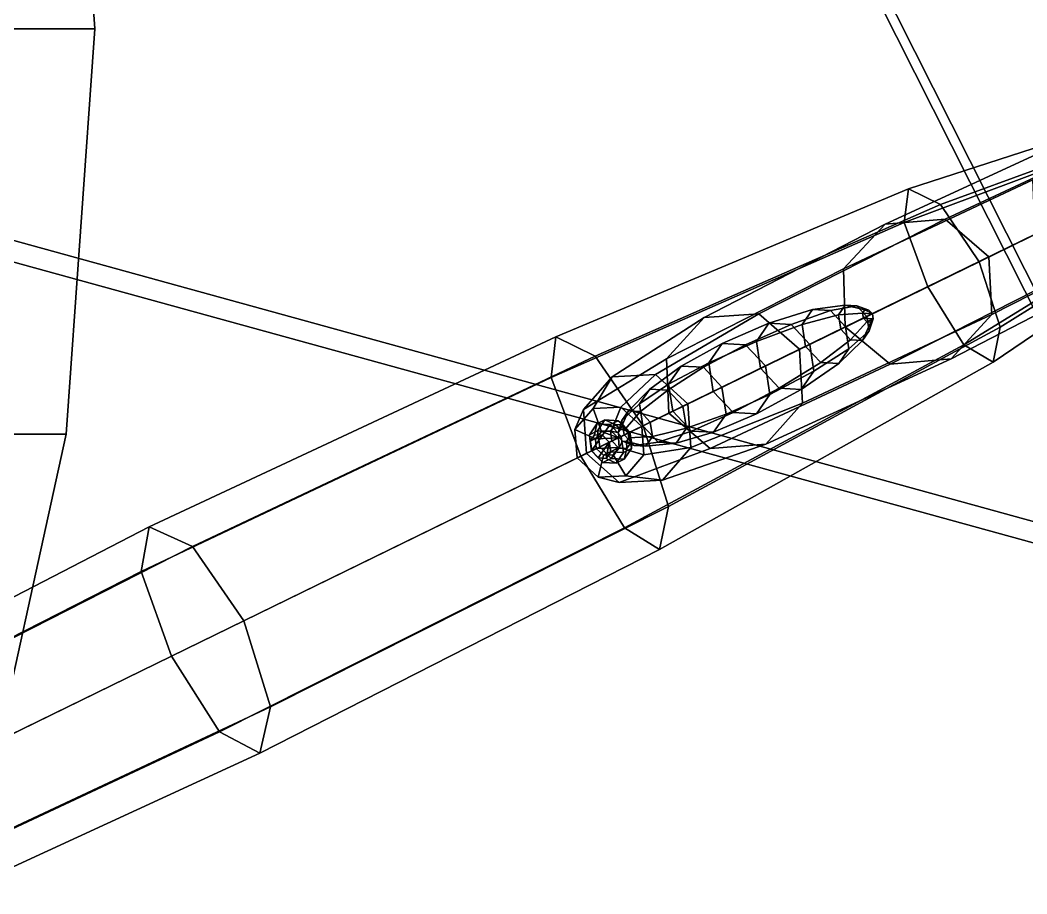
# Model space of a CAD drawing. Header units: metres. Extents: x -10 to 10, y -2.5 to 10.2.
# Drawn here: x 0.736 to 1.554, y -0.763 to -0.053 of the extents above; entities that cross this region are included whole.
import ezdxf

# ---------------------------------------------------------------- set-up
doc = ezdxf.new("R2010")
doc.units = ezdxf.units.M
for name, color, linetype in [('LEG$G', 20, 'CONTINUOUS'), ('THORAX', 15, 'CONTINUOUS'), ('WINGFRNT', 16, 'CONTINUOUS')]:
    doc.layers.add(name, color=color, linetype=linetype)

msp = doc.modelspace()

# ---------------------------------------------------------------- linework, layer by layer
at = {"layer": 'LEG$G', "color": 20}
for points in [[(1.64219, -0.130505, -0.634524), (1.45805, -0.190089, -0.633334), (1.45436, -0.217458, -0.584303), (1.63936, -0.148574, -0.602386)], [(1.65915, -0.13891, -0.667), (1.48384, -0.203067, -0.682577), (1.45805, -0.190089, -0.633334), (1.64219, -0.130505, -0.634524)], [(1.67962, -0.169202, -0.680551), (1.51528, -0.249439, -0.703065), (1.48384, -0.203067, -0.682577), (1.65915, -0.13891, -0.667)], [(1.4391, -0.218864, -1.3849), (1.58982, -0.149372, -1.05289), (1.63454, -0.146188, -1.04693), (1.4878, -0.214932, -1.37694)], [(1.4878, -0.214932, -1.37694), (1.63454, -0.146188, -1.04693), (1.66756, -0.175087, -1.04477), (1.52336, -0.245482, -1.37403)], [(1.40519, -0.255265, -1.3941), (1.5591, -0.183017, -1.05987), (1.58982, -0.149372, -1.05289), (1.4391, -0.218864, -1.3849)], [(1.63936, -0.148574, -0.602386), (1.45436, -0.217458, -0.584303), (1.47355, -0.269815, -0.564045), (1.65164, -0.182868, -0.589175)], [(1.69092, -0.203974, -0.667001), (1.53251, -0.302752, -0.682579), (1.51528, -0.249439, -0.703065), (1.67962, -0.169202, -0.680551)], [(1.52336, -0.245482, -1.37403), (1.66756, -0.175087, -1.04477), (1.67004, -0.218896, -1.04693), (1.52558, -0.292308, -1.37694)], [(1.40655, -0.302511, -1.39827), (1.56088, -0.227169, -1.06306), (1.5591, -0.183017, -1.05987), (1.40519, -0.255265, -1.3941)], [(1.65164, -0.182868, -0.589175), (1.47355, -0.269815, -0.564045), (1.50303, -0.317144, -0.584305), (1.67113, -0.213638, -0.602388)], [(1.45805, -0.190089, -0.633334), (1.17112, -0.310392, -0.638672), (1.16731, -0.343614, -0.578867), (1.45436, -0.217458, -0.584303)], [(1.48384, -0.203067, -0.682577), (1.20315, -0.326113, -0.699146), (1.17112, -0.310392, -0.638672), (1.45805, -0.190089, -0.633334)], [(1.51528, -0.249439, -0.703065), (1.24218, -0.382772, -0.724395), (1.20315, -0.326113, -0.699146), (1.48384, -0.203067, -0.682577)], [(1.68711, -0.222521, -0.634526), (1.52688, -0.331065, -0.633337), (1.53251, -0.302752, -0.682579), (1.69092, -0.203974, -0.667001)], [(1.45436, -0.217458, -0.584303), (1.16731, -0.343614, -0.578867), (1.19151, -0.407518, -0.554295), (1.47355, -0.269815, -0.564045)], [(1.26121, -0.328443, -1.72341), (1.40519, -0.255265, -1.3941), (1.4391, -0.218864, -1.3849), (1.29175, -0.294884, -1.7167)], [(1.29175, -0.294884, -1.7167), (1.4391, -0.218864, -1.3849), (1.4878, -0.214932, -1.37694), (1.33638, -0.291744, -1.71087)], [(1.33638, -0.291744, -1.71087), (1.4878, -0.214932, -1.37694), (1.52336, -0.245482, -1.37403), (1.36938, -0.320655, -1.70874)], [(1.52558, -0.292308, -1.37694), (1.67004, -0.218896, -1.04693), (1.64002, -0.252198, -1.0529), (1.49253, -0.328289, -1.3849)], [(1.67113, -0.213638, -0.602388), (1.50303, -0.317144, -0.584305), (1.52688, -0.331065, -0.633337), (1.68711, -0.222521, -0.634526)], [(1.44297, -0.332641, -1.3941), (1.5946, -0.255726, -1.05988), (1.56088, -0.227169, -1.06306), (1.40655, -0.302511, -1.39827)], [(1.36938, -0.320655, -1.70874), (1.52336, -0.245482, -1.37403), (1.52558, -0.292308, -1.37694), (1.37188, -0.364453, -1.71087)], [(1.53251, -0.302752, -0.682579), (1.26285, -0.448395, -0.699148), (1.24218, -0.382772, -0.724395), (1.51528, -0.249439, -0.703065)], [(1.49253, -0.328289, -1.3849), (1.64002, -0.252198, -1.0529), (1.5946, -0.255726, -1.05988), (1.44297, -0.332641, -1.3941)], [(1.2631, -0.372541, -1.72644), (1.40655, -0.302511, -1.39827), (1.40519, -0.255265, -1.3941), (1.26121, -0.328443, -1.72341)], [(1.47355, -0.269815, -0.564045), (1.19151, -0.407518, -0.554295), (1.22702, -0.465894, -0.578869), (1.50303, -0.317144, -0.584305)], [(1.40103, -0.292663, -2.32006), (1.37141, -0.300456, -2.29849), (1.37977, -0.288424, -2.28801), (1.40648, -0.284808, -2.31322)], [(1.40648, -0.284808, -2.31322), (1.37977, -0.288424, -2.28801), (1.39442, -0.289222, -2.27751), (1.41604, -0.285331, -2.30637)], [(1.41604, -0.285331, -2.30637), (1.39442, -0.289222, -2.27751), (1.40676, -0.302393, -2.27315), (1.4241, -0.293929, -2.30354)], [(1.42061, -0.291281, -2.33015), (1.40103, -0.292663, -2.32006), (1.40648, -0.284808, -2.31322), (1.4225, -0.288553, -2.32777)], [(1.4225, -0.288553, -2.32777), (1.40648, -0.284808, -2.31322), (1.41604, -0.285331, -2.30637), (1.42582, -0.288735, -2.3254)], [(1.42582, -0.288735, -2.3254), (1.41604, -0.285331, -2.30637), (1.4241, -0.293929, -2.30354), (1.42862, -0.291721, -2.32441)], [(1.21712, -0.343082, -1.93326), (1.29175, -0.294884, -1.7167), (1.33638, -0.291744, -1.71087), (1.25215, -0.341186, -1.93049)], [(1.25215, -0.341186, -1.93049), (1.33638, -0.291744, -1.71087), (1.36938, -0.320655, -1.70874), (1.27855, -0.364994, -1.92947)], [(1.37141, -0.300456, -2.29849), (1.33423, -0.314255, -2.2696), (1.34449, -0.299495, -2.25676), (1.37977, -0.288424, -2.28801)], [(1.37188, -0.364453, -1.71087), (1.52558, -0.292308, -1.37694), (1.49253, -0.328289, -1.3849), (1.34196, -0.397711, -1.7167)], [(1.37977, -0.288424, -2.28801), (1.34449, -0.299495, -2.25676), (1.36246, -0.300477, -2.24388), (1.39442, -0.289222, -2.27751)], [(1.39442, -0.289222, -2.27751), (1.36246, -0.300477, -2.24388), (1.3776, -0.31663, -2.23853), (1.40676, -0.302393, -2.27315)], [(1.40286, -0.304296, -2.32289), (1.37422, -0.318278, -2.30281), (1.37141, -0.300456, -2.29849), (1.40103, -0.292663, -2.32006)], [(1.42124, -0.295321, -2.33113), (1.40286, -0.304296, -2.32289), (1.40103, -0.292663, -2.32006), (1.42061, -0.291281, -2.33015)], [(1.4241, -0.293929, -2.30354), (1.40676, -0.302393, -2.27315), (1.40955, -0.320225, -2.27751), (1.42592, -0.305567, -2.30637)], [(1.42862, -0.291721, -2.32441), (1.42061, -0.291281, -2.33015), (1.4225, -0.288553, -2.32777)], [(1.42925, -0.295762, -2.3254), (1.42124, -0.295321, -2.33113), (1.42061, -0.291281, -2.33015), (1.42862, -0.291721, -2.32441)], [(1.42582, -0.288735, -2.3254), (1.42862, -0.291721, -2.32441), (1.4225, -0.288553, -2.32777)], [(1.42862, -0.291721, -2.32441), (1.4241, -0.293929, -2.30354), (1.42592, -0.305567, -2.30637), (1.42925, -0.295762, -2.3254)], [(1.19382, -0.369664, -1.93643), (1.26121, -0.328443, -1.72341), (1.29175, -0.294884, -1.7167), (1.21712, -0.343082, -1.93326)], [(1.52688, -0.331065, -0.633337), (1.25555, -0.483324, -0.638675), (1.26285, -0.448395, -0.699148), (1.53251, -0.302752, -0.682579)], [(1.29671, -0.401152, -1.72341), (1.44297, -0.332641, -1.3941), (1.40655, -0.302511, -1.39827), (1.2631, -0.372541, -1.72644)], [(1.33423, -0.314255, -2.2696), (1.2955, -0.331658, -2.23471), (1.30641, -0.315949, -2.22103), (1.34449, -0.299495, -2.25676)], [(1.34449, -0.299495, -2.25676), (1.30641, -0.315949, -2.22103), (1.32553, -0.316993, -2.20733), (1.36246, -0.300477, -2.24388)], [(1.36246, -0.300477, -2.24388), (1.32553, -0.316993, -2.20733), (1.34164, -0.334187, -2.20165), (1.3776, -0.31663, -2.23853)], [(1.37422, -0.318278, -2.30281), (1.33769, -0.336117, -2.27491), (1.33423, -0.314255, -2.2696), (1.37141, -0.300456, -2.29849)], [(1.40676, -0.302393, -2.27315), (1.3776, -0.31663, -2.23853), (1.38102, -0.338506, -2.24388), (1.40955, -0.320225, -2.27751)], [(1.42404, -0.298308, -2.33015), (1.41091, -0.312897, -2.32006), (1.40286, -0.304296, -2.32289), (1.42124, -0.295321, -2.33113)], [(1.42735, -0.298492, -2.32777), (1.42046, -0.313425, -2.31322), (1.41091, -0.312897, -2.32006), (1.42404, -0.298308, -2.33015)], [(1.42925, -0.295762, -2.3254), (1.42592, -0.305567, -2.30637), (1.42046, -0.313425, -2.31322), (1.42735, -0.298492, -2.32777)], [(1.42124, -0.295321, -2.33113), (1.42925, -0.295762, -2.3254), (1.42404, -0.298308, -2.33015)], [(1.42735, -0.298492, -2.32777), (1.42404, -0.298308, -2.33015), (1.42925, -0.295762, -2.3254)], [(1.17112, -0.310392, -0.638672), (0.84059, -0.464895, -0.668417), (0.834203, -0.50139, -0.602746), (1.16731, -0.343614, -0.578867)], [(1.20315, -0.326113, -0.699146), (0.875813, -0.481071, -0.733701), (0.84059, -0.464895, -0.668417), (1.17112, -0.310392, -0.638672)], [(1.41091, -0.312897, -2.32006), (1.38655, -0.331458, -2.29849), (1.37422, -0.318278, -2.30281), (1.40286, -0.304296, -2.32289)], [(1.42592, -0.305567, -2.30637), (1.40955, -0.320225, -2.27751), (1.40118, -0.332268, -2.28801), (1.42046, -0.313425, -2.31322)], [(1.50303, -0.317144, -0.584305), (1.22702, -0.465894, -0.578869), (1.25555, -0.483324, -0.638675), (1.52688, -0.331065, -0.633337)], [(1.2955, -0.331658, -2.23471), (1.26295, -0.349058, -2.19352), (1.27322, -0.334292, -2.18066), (1.30641, -0.315949, -2.22103)], [(1.30641, -0.315949, -2.22103), (1.27322, -0.334292, -2.18066), (1.29118, -0.335278, -2.16779), (1.32553, -0.316993, -2.20733)], [(1.32553, -0.316993, -2.20733), (1.29118, -0.335278, -2.16779), (1.30631, -0.35144, -2.16247), (1.34164, -0.334187, -2.20165)], [(1.33769, -0.336117, -2.27491), (1.29917, -0.354924, -2.24036), (1.2955, -0.331658, -2.23471), (1.33423, -0.314255, -2.2696)], [(1.38655, -0.331458, -2.29849), (1.3528, -0.352285, -2.2696), (1.33769, -0.336117, -2.27491), (1.37422, -0.318278, -2.30281)], [(1.3776, -0.31663, -2.23853), (1.34164, -0.334187, -2.20165), (1.34529, -0.357465, -2.20733), (1.38102, -0.338506, -2.24388)], [(1.42046, -0.313425, -2.31322), (1.40118, -0.332268, -2.28801), (1.38655, -0.331458, -2.29849), (1.41091, -0.312897, -2.32006)], [(1.24218, -0.382772, -0.724395), (0.917475, -0.541305, -0.760633), (0.875813, -0.481071, -0.733701), (1.20315, -0.326113, -0.699146)], [(1.27855, -0.364994, -1.92947), (1.36938, -0.320655, -1.70874), (1.37188, -0.364453, -1.71087), (1.28109, -0.400459, -1.93049)], [(1.40955, -0.320225, -2.27751), (1.38102, -0.338506, -2.24388), (1.37074, -0.353279, -2.25676), (1.40118, -0.332268, -2.28801)], [(1.19607, -0.405262, -1.93785), (1.2631, -0.372541, -1.72644), (1.26121, -0.328443, -1.72341), (1.19382, -0.369664, -1.93643)], [(1.26295, -0.349058, -2.19352), (1.23918, -0.365015, -2.15297), (1.24755, -0.352978, -2.14248), (1.27322, -0.334292, -2.18066)], [(1.27322, -0.334292, -2.18066), (1.24755, -0.352978, -2.14248), (1.26219, -0.353784, -2.132), (1.29118, -0.335278, -2.16779)], [(1.29118, -0.335278, -2.16779), (1.26219, -0.353784, -2.132), (1.27452, -0.36696, -2.12766), (1.30631, -0.35144, -2.16247)], [(1.29917, -0.354924, -2.24036), (1.26639, -0.370926, -2.19885), (1.26295, -0.349058, -2.19352), (1.2955, -0.331658, -2.23471)], [(1.34196, -0.397711, -1.7167), (1.49253, -0.328289, -1.3849), (1.44297, -0.332641, -1.3941), (1.29671, -0.401152, -1.72341)], [(1.34164, -0.334187, -2.20165), (1.30631, -0.35144, -2.16247), (1.30975, -0.373308, -2.16779), (1.34529, -0.357465, -2.20733)], [(1.40118, -0.332268, -2.28801), (1.37074, -0.353279, -2.25676), (1.3528, -0.352285, -2.2696), (1.38655, -0.331458, -2.29849)], [(1.16731, -0.343614, -0.578867), (0.834203, -0.50139, -0.602746), (0.858624, -0.570041, -0.575428), (1.19151, -0.407518, -0.554295)], [(1.18674, -0.385864, -2.04293), (1.19382, -0.369664, -1.93643), (1.21712, -0.343082, -1.93326), (1.20145, -0.368758, -2.04158)], [(1.20145, -0.368758, -2.04158), (1.21712, -0.343082, -1.93326), (1.25215, -0.341186, -1.93049), (1.22393, -0.367707, -2.04033)], [(1.22393, -0.367707, -2.04033), (1.25215, -0.341186, -1.93049), (1.27855, -0.364994, -1.92947), (1.24104, -0.383305, -2.03984)], [(1.3528, -0.352285, -2.2696), (1.31526, -0.372128, -2.23471), (1.29917, -0.354924, -2.24036), (1.33769, -0.336117, -2.27491)], [(1.38102, -0.338506, -2.24388), (1.34529, -0.357465, -2.20733), (1.33435, -0.373183, -2.22103), (1.37074, -0.353279, -2.25676)], [(1.26639, -0.370926, -2.19885), (1.24198, -0.382844, -2.15732), (1.23918, -0.365015, -2.15297), (1.26295, -0.349058, -2.19352)], [(1.30631, -0.35144, -2.16247), (1.27452, -0.36696, -2.12766), (1.27733, -0.384786, -2.132), (1.30975, -0.373308, -2.16779)], [(1.23918, -0.365015, -2.15297), (1.22495, -0.378632, -2.121), (1.23041, -0.370775, -2.11415), (1.24755, -0.352978, -2.14248)], [(1.24755, -0.352978, -2.14248), (1.23041, -0.370775, -2.11415), (1.23997, -0.3713, -2.10731), (1.26219, -0.353784, -2.132)], [(1.26219, -0.353784, -2.132), (1.23997, -0.3713, -2.10731), (1.24802, -0.379899, -2.10448), (1.27452, -0.36696, -2.12766)], [(1.31526, -0.372128, -2.23471), (1.28152, -0.387088, -2.19352), (1.26639, -0.370926, -2.19885), (1.29917, -0.354924, -2.24036)], [(1.34529, -0.357465, -2.20733), (1.30975, -0.373308, -2.16779), (1.29948, -0.388074, -2.18066), (1.33435, -0.373183, -2.22103)], [(1.37074, -0.353279, -2.25676), (1.33435, -0.373183, -2.22103), (1.31526, -0.372128, -2.23471), (1.3528, -0.352285, -2.2696)], [(1.20847, -0.387444, -2.08407), (1.20145, -0.368758, -2.04158), (1.22393, -0.367707, -2.04033), (1.21626, -0.387086, -2.08366)], [(1.21626, -0.387086, -2.08366), (1.22393, -0.367707, -2.04033), (1.24104, -0.383305, -2.03984), (1.2222, -0.392503, -2.08349)], [(1.24198, -0.382844, -2.15732), (1.22678, -0.390266, -2.12383), (1.22495, -0.378632, -2.121), (1.23918, -0.365015, -2.15297)], [(1.24104, -0.383305, -2.03984), (1.27855, -0.364994, -1.92947), (1.28109, -0.400459, -1.93049), (1.24282, -0.406394, -2.04033)], [(1.27452, -0.36696, -2.12766), (1.24802, -0.379899, -2.10448), (1.24985, -0.391535, -2.10731), (1.27733, -0.384786, -2.132)], [(1.28109, -0.400459, -1.93049), (1.37188, -0.364453, -1.71087), (1.34196, -0.397711, -1.7167), (1.25805, -0.426908, -1.93327)], [(1.20339, -0.393368, -2.08449), (1.18674, -0.385864, -2.04293), (1.20145, -0.368758, -2.04158), (1.20847, -0.387444, -2.08407)], [(1.18845, -0.408984, -2.04351), (1.19607, -0.405262, -1.93785), (1.19382, -0.369664, -1.93643), (1.18674, -0.385864, -2.04293)], [(1.22276, -0.428937, -1.93643), (1.29671, -0.401152, -1.72341), (1.2631, -0.372541, -1.72644), (1.19607, -0.405262, -1.93785)], [(1.22495, -0.378632, -2.121), (1.22198, -0.38826, -2.10146), (1.22388, -0.385532, -2.09908), (1.23041, -0.370775, -2.11415)], [(1.23041, -0.370775, -2.11415), (1.22388, -0.385532, -2.09908), (1.2272, -0.385713, -2.0967), (1.23997, -0.3713, -2.10731)], [(1.23997, -0.3713, -2.10731), (1.2272, -0.385713, -2.0967), (1.22999, -0.388701, -2.09572), (1.24802, -0.379899, -2.10448)], [(1.28152, -0.387088, -2.19352), (1.25432, -0.396018, -2.15297), (1.24198, -0.382844, -2.15732), (1.26639, -0.370926, -2.19885)], [(1.30975, -0.373308, -2.16779), (1.27733, -0.384786, -2.132), (1.26896, -0.396822, -2.14249), (1.29948, -0.388074, -2.18066)], [(1.33435, -0.373183, -2.22103), (1.29948, -0.388074, -2.18066), (1.28152, -0.387088, -2.19352), (1.31526, -0.372128, -2.23471)], [(1.26285, -0.448395, -0.699148), (0.939347, -0.611201, -0.733703), (0.917475, -0.541305, -0.760633), (1.24218, -0.382772, -0.724395)], [(1.21115, -0.378112, -2.08909), (1.20505, -0.386884, -2.09674), (1.19851, -0.390082, -2.08784), (1.20461, -0.381308, -2.0802)], [(1.20461, -0.381308, -2.0802), (1.19851, -0.390082, -2.08784), (1.19909, -0.395353, -2.0781), (1.20277, -0.390064, -2.07349)], [(1.21528, -0.381895, -2.07256), (1.20461, -0.381308, -2.0802), (1.20277, -0.390064, -2.07349), (1.2092, -0.390418, -2.06888)], [(1.22182, -0.378697, -2.08145), (1.21115, -0.378112, -2.08909), (1.20461, -0.381308, -2.0802), (1.21528, -0.381895, -2.07256)], [(1.21934, -0.381765, -2.09611), (1.21559, -0.387147, -2.1008), (1.20505, -0.386884, -2.09674), (1.21115, -0.378112, -2.08909)], [(1.22426, -0.391498, -2.06939), (1.21528, -0.381895, -2.07256), (1.2092, -0.390418, -2.06888), (1.21461, -0.396208, -2.06697)], [(1.22588, -0.382123, -2.09143), (1.21934, -0.381765, -2.09611), (1.21115, -0.378112, -2.08909), (1.22182, -0.378697, -2.08145)], [(1.23081, -0.388301, -2.07828), (1.22182, -0.378697, -2.08145), (1.21528, -0.381895, -2.07256), (1.22426, -0.391498, -2.06939)], [(1.22388, -0.385532, -2.09908), (1.22198, -0.38826, -2.10146), (1.21559, -0.387147, -2.1008), (1.21934, -0.381765, -2.09611)], [(1.2272, -0.385713, -2.0967), (1.22388, -0.385532, -2.09908), (1.21934, -0.381765, -2.09611), (1.22588, -0.382123, -2.09143)], [(1.2314, -0.388016, -2.08948), (1.22588, -0.382123, -2.09143), (1.22182, -0.378697, -2.08145), (1.23081, -0.388301, -2.07828)], [(1.22678, -0.390266, -2.12383), (1.22262, -0.392302, -2.10244), (1.22198, -0.38826, -2.10146), (1.22495, -0.378632, -2.121)], [(1.2222, -0.392503, -2.08349), (1.24104, -0.383305, -2.03984), (1.24282, -0.406394, -2.04033), (1.22282, -0.400522, -2.08366)], [(1.22999, -0.388701, -2.09572), (1.2272, -0.385713, -2.0967), (1.22588, -0.382123, -2.09143), (1.2314, -0.388016, -2.08948)], [(1.25432, -0.396018, -2.15297), (1.23483, -0.398867, -2.121), (1.22678, -0.390266, -2.12383), (1.24198, -0.382844, -2.15732)], [(1.24802, -0.379899, -2.10448), (1.22999, -0.388701, -2.09572), (1.23063, -0.392741, -2.0967), (1.24985, -0.391535, -2.10731)], [(1.20401, -0.401387, -2.08466), (1.18845, -0.408984, -2.04351), (1.18674, -0.385864, -2.04293), (1.20339, -0.393368, -2.08449)], [(1.20505, -0.386884, -2.09674), (1.2071, -0.399879, -2.0999), (1.20055, -0.403074, -2.09101), (1.19851, -0.390082, -2.08784)], [(1.19851, -0.390082, -2.08784), (1.20055, -0.403074, -2.09101), (1.20032, -0.403188, -2.08001), (1.19909, -0.395353, -2.0781)], [(1.20277, -0.390064, -2.07349), (1.19909, -0.395353, -2.0781), (1.2092, -0.390418, -2.06888)], [(1.20032, -0.403188, -2.08001), (1.2092, -0.390418, -2.06888), (1.19909, -0.395353, -2.0781)], [(1.2092, -0.390418, -2.06888), (1.20032, -0.403188, -2.08001), (1.20574, -0.408977, -2.0781), (1.21461, -0.396208, -2.06697)], [(1.2222, -0.392503, -2.08349), (1.20339, -0.393368, -2.08449), (1.20847, -0.387444, -2.08407)], [(1.22282, -0.400522, -2.08366), (1.20401, -0.401387, -2.08466), (1.20339, -0.393368, -2.08449), (1.2222, -0.392503, -2.08349)], [(1.21559, -0.387147, -2.1008), (1.21685, -0.395117, -2.10274), (1.2071, -0.399879, -2.0999), (1.20505, -0.386884, -2.09674)], [(1.21626, -0.387086, -2.08366), (1.2222, -0.392503, -2.08349), (1.20847, -0.387444, -2.08407)], [(1.22631, -0.404492, -2.07256), (1.22426, -0.391498, -2.06939), (1.21461, -0.396208, -2.06697), (1.21585, -0.404041, -2.06888)], [(1.22198, -0.38826, -2.10146), (1.22262, -0.392302, -2.10244), (1.21685, -0.395117, -2.10274), (1.21559, -0.387147, -2.1008)], [(1.22262, -0.392302, -2.10244), (1.22541, -0.395288, -2.10146), (1.22236, -0.401009, -2.1008), (1.21685, -0.395117, -2.10274)], [(1.23483, -0.398867, -2.121), (1.22541, -0.395288, -2.10146), (1.22262, -0.392302, -2.10244), (1.22678, -0.390266, -2.12383)], [(1.23286, -0.401294, -2.08145), (1.23081, -0.388301, -2.07828), (1.22426, -0.391498, -2.06939), (1.22631, -0.404492, -2.07256)], [(1.24985, -0.391535, -2.10731), (1.23063, -0.392741, -2.0967), (1.22873, -0.395472, -2.09908), (1.24439, -0.399392, -2.11415)], [(1.22873, -0.395472, -2.09908), (1.23063, -0.392741, -2.0967), (1.23265, -0.395986, -2.09143), (1.22891, -0.401367, -2.09612)], [(1.23063, -0.392741, -2.0967), (1.22999, -0.388701, -2.09572), (1.2314, -0.388016, -2.08948), (1.23265, -0.395986, -2.09143)], [(1.23265, -0.395986, -2.09143), (1.2314, -0.388016, -2.08948), (1.23081, -0.388301, -2.07828), (1.23286, -0.401294, -2.08145)], [(1.27733, -0.384786, -2.132), (1.24985, -0.391535, -2.10731), (1.24439, -0.399392, -2.11415), (1.26896, -0.396822, -2.14249)], [(1.29948, -0.388074, -2.18066), (1.26896, -0.396822, -2.14249), (1.25432, -0.396018, -2.15297), (1.28152, -0.387088, -2.19352)], [(1.2071, -0.399879, -2.0999), (1.21608, -0.409482, -2.09674), (1.20954, -0.412678, -2.08784), (1.20055, -0.403074, -2.09101)], [(1.20401, -0.401387, -2.08466), (1.22282, -0.400522, -2.08366), (1.20995, -0.406804, -2.08449)], [(1.21461, -0.396208, -2.06697), (1.20574, -0.408977, -2.0781), (1.21217, -0.409331, -2.07349)], [(1.21685, -0.395117, -2.10274), (1.22236, -0.401009, -2.1008), (1.21608, -0.409482, -2.09674), (1.2071, -0.399879, -2.0999)], [(1.21774, -0.406446, -2.08407), (1.20995, -0.406804, -2.08449), (1.22282, -0.400522, -2.08366)], [(1.21585, -0.404041, -2.06888), (1.21461, -0.396208, -2.06697), (1.21217, -0.409331, -2.07349)], [(1.22236, -0.401009, -2.1008), (1.22891, -0.401367, -2.09612), (1.22675, -0.410068, -2.0891), (1.21608, -0.409482, -2.09674)], [(1.22282, -0.400522, -2.08366), (1.24282, -0.406394, -2.04033), (1.22817, -0.42347, -2.04158), (1.21774, -0.406446, -2.08407)], [(1.22541, -0.395288, -2.10146), (1.22873, -0.395472, -2.09908), (1.22891, -0.401367, -2.09612), (1.22236, -0.401009, -2.1008)], [(1.25805, -0.426908, -1.93327), (1.34196, -0.397711, -1.7167), (1.29671, -0.401152, -1.72341), (1.22276, -0.428937, -1.93643)], [(1.24439, -0.399392, -2.11415), (1.22873, -0.395472, -2.09908), (1.22541, -0.395288, -2.10146), (1.23483, -0.398867, -2.121)], [(1.22891, -0.401367, -2.09612), (1.23265, -0.395986, -2.09143), (1.23286, -0.401294, -2.08145), (1.22675, -0.410068, -2.0891)], [(1.24282, -0.406394, -2.04033), (1.28109, -0.400459, -1.93049), (1.25805, -0.426908, -1.93327), (1.22817, -0.42347, -2.04158)], [(1.26896, -0.396822, -2.14249), (1.24439, -0.399392, -2.11415), (1.23483, -0.398867, -2.121), (1.25432, -0.396018, -2.15297)], [(1.19151, -0.407518, -0.554295), (0.858624, -0.570041, -0.575428), (0.897737, -0.631519, -0.602748), (1.22702, -0.465894, -0.578869)], [(1.20995, -0.406804, -2.08449), (1.20563, -0.424552, -2.04293), (1.18845, -0.408984, -2.04351), (1.20401, -0.401387, -2.08466)], [(1.20563, -0.424552, -2.04293), (1.22276, -0.428937, -1.93643), (1.19607, -0.405262, -1.93785), (1.18845, -0.408984, -2.04351)], [(1.20055, -0.403074, -2.09101), (1.20954, -0.412678, -2.08784), (1.20574, -0.408977, -2.0781), (1.20032, -0.403188, -2.08001)], [(1.21774, -0.406446, -2.08407), (1.22817, -0.42347, -2.04158), (1.20563, -0.424552, -2.04293), (1.20995, -0.406804, -2.08449)], [(1.20954, -0.412678, -2.08784), (1.22021, -0.413265, -2.0802), (1.21217, -0.409331, -2.07349), (1.20574, -0.408977, -2.0781)], [(1.22021, -0.413265, -2.0802), (1.22631, -0.404492, -2.07256), (1.21585, -0.404041, -2.06888), (1.21217, -0.409331, -2.07349)], [(1.22675, -0.410068, -2.0891), (1.23286, -0.401294, -2.08145), (1.22631, -0.404492, -2.07256), (1.22021, -0.413265, -2.0802)], [(1.21608, -0.409482, -2.09674), (1.22675, -0.410068, -2.0891), (1.22021, -0.413265, -2.0802), (1.20954, -0.412678, -2.08784)], [(1.22817, -0.42347, -2.04158), (1.25805, -0.426908, -1.93327), (1.22276, -0.428937, -1.93643), (1.20563, -0.424552, -2.04293)], [(1.25555, -0.483324, -0.638675), (0.93044, -0.648926, -0.66842), (0.939347, -0.611201, -0.733703), (1.26285, -0.448395, -0.699148)], [(0.84059, -0.464895, -0.668417), (0.597676, -0.590364, -0.756148), (0.590912, -0.62503, -0.693979), (0.834203, -0.50139, -0.602746)], [(0.875813, -0.481071, -0.733701), (0.629051, -0.606407, -0.816219), (0.597676, -0.590364, -0.756148), (0.84059, -0.464895, -0.668417)], [(1.22702, -0.465894, -0.578869), (0.897737, -0.631519, -0.602748), (0.93044, -0.648926, -0.66842), (1.25555, -0.483324, -0.638675)], [(0.917475, -0.541305, -0.760633), (0.66772, -0.663242, -0.841311), (0.629051, -0.606407, -0.816219), (0.875813, -0.481071, -0.733701)], [(0.834203, -0.50139, -0.602746), (0.590912, -0.62503, -0.693979), (0.6124, -0.690254, -0.66726), (0.858624, -0.570041, -0.575428)], [(0.939347, -0.611201, -0.733703), (0.688753, -0.728689, -0.816221), (0.66772, -0.663242, -0.841311), (0.917475, -0.541305, -0.760633)], [(0.858624, -0.570041, -0.575428), (0.6124, -0.690254, -0.66726), (0.650614, -0.747312, -0.693981), (0.897737, -0.631519, -0.602748)], [(0.93044, -0.648926, -0.66842), (0.682107, -0.763297, -0.756151), (0.688753, -0.728689, -0.816221), (0.939347, -0.611201, -0.733703)], [(0.897737, -0.631519, -0.602748), (0.650614, -0.747312, -0.693981), (0.682107, -0.763297, -0.756151), (0.93044, -0.648926, -0.66842)]]:
    msp.add_3dface(points, dxfattribs=at)
at = {"layer": 'THORAX', "color": 15}
for points in [[(0.637804, -0.060265, -0.577719), (0.619143, 0.269203, -0.572378), (0.773145, 0.269203, -0.111561), (0.79642, -0.060265, -0.093251)], [(0.79642, -0.060265, 0.412619), (0.773145, 0.269203, 0.360406), (0.619143, 0.269203, 0.719457), (0.637805, -0.060265, 0.809447)], [(0.79642, -0.060265, -0.093251), (0.773145, 0.269203, -0.111561), (0.773145, 0.269203, 0.360406), (0.79642, -0.060265, 0.412619)], [(0.619143, -0.389724, -0.538387), (0.637804, -0.060265, -0.577719), (0.79642, -0.060265, -0.093251), (0.773145, -0.389724, -0.049623)], [(0.773145, -0.389724, 0.488056), (0.79642, -0.060265, 0.412619), (0.637805, -0.060265, 0.809447), (0.619143, -0.389724, 0.890343)], [(0.773145, -0.389724, -0.049623), (0.79642, -0.060265, -0.093251), (0.79642, -0.060265, 0.412619), (0.773145, -0.389724, 0.488056)], [(0.564242, -0.700044, -0.460971), (0.619143, -0.389724, -0.538387), (0.773145, -0.389724, -0.049623), (0.704689, -0.700044, 0.000688)], [(0.704689, -0.700044, 0.540271), (0.773145, -0.389724, 0.488056), (0.619143, -0.389724, 0.890343), (0.564242, -0.700044, 0.90586)], [(0.704689, -0.700044, 0.000688), (0.773145, -0.389724, -0.049623), (0.773145, -0.389724, 0.488056), (0.704689, -0.700044, 0.540271)]]:
    msp.add_3dface(points, dxfattribs=at)
at = {"layer": 'WINGFRNT', "color": 16}
for points in [[(0.879107, 0.620435, 0.825808), (0.634858, -0.205984, 1.14207), (1.67163, -0.491473, 1.25128), (1.091, 0.659013, 0.811037)], [(1.091, 0.659013, 0.811037), (1.67163, -0.491473, 1.25128), (2.26914, -0.632236, 1.30513), (1.80315, 0.636801, 0.819508)], [(1.09099, 0.641522, 0.779159), (1.67163, -0.508964, 1.21941), (0.634856, -0.223475, 1.1102), (0.879105, 0.602945, 0.79393)], [(1.80315, 0.61931, 0.78763), (2.26914, -0.649727, 1.27325), (1.67163, -0.508964, 1.21941), (1.09099, 0.641522, 0.779159)], [(0.634858, -0.205984, 1.14207), (0.879107, 0.620435, 0.825808), (0.507696, 0.411878, 0.905635), (0.36872, -0.16228, 1.12536)], [(0.879105, 0.602945, 0.79393), (0.634856, -0.223475, 1.1102), (0.368718, -0.17977, 1.09348), (0.504459, 0.394388, 0.873756)], [(0.634856, -0.223475, 1.1102), (1.67163, -0.508964, 1.21941), (1.67163, -0.491473, 1.25128), (0.634858, -0.205984, 1.14207)]]:
    msp.add_3dface(points, dxfattribs=at)

doc.saveas('drawing.dxf')
